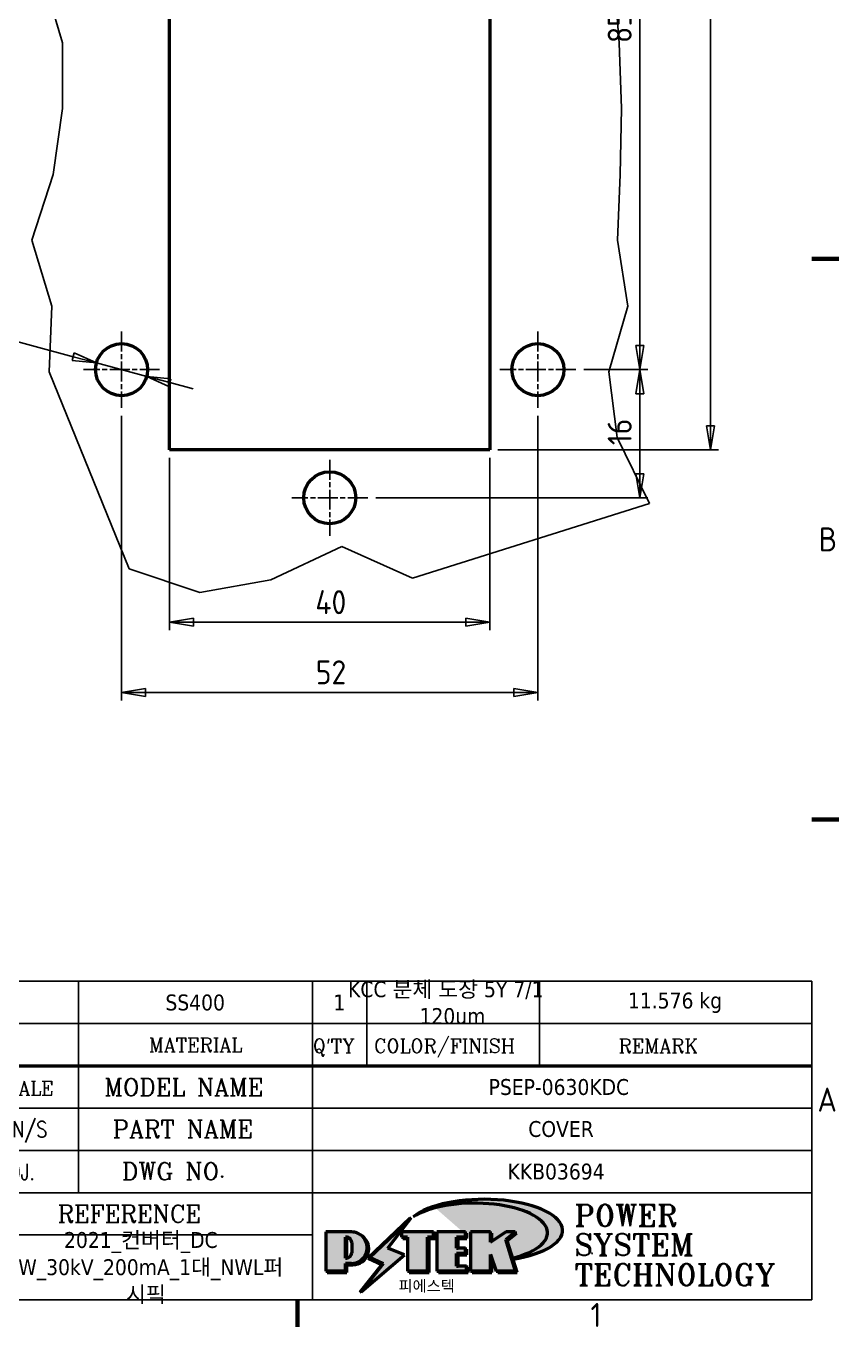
# Model space of a CAD drawing. Header units: millimetres. Extents: x 0 to 1188, y 0 to 840.
# Drawn here: x 971.7 to 1174.8, y 13.2 to 338.2 of the extents above; entities that cross this region are included whole.
import ezdxf
from ezdxf.enums import TextEntityAlignment as Align

# ---------------------------------------------------------------- set-up
doc = ezdxf.new("R2010")
doc.units = ezdxf.units.MM
doc.header["$LTSCALE"] = 2
doc.linetypes.add('CHAIN', pattern=[0.35429999999999995, 0.2362, -0.0295, 0.0591, -0.0295])
doc.layers.get('0').update_dxf_attribs({"lineweight": 25})
for name, color, linetype, lineweight in [('가시적인 것(ISO)', 7, 'Continuous', 50), ('경계(ISO)', 7, 'Continuous', 70), ('끊기 선(JIS)', 1, 'Continuous', 25), ('제목(ISO)', 5, 'Continuous', 50), ('중심 표식(ISO)', 1, 'Continuous', 25), ('치수(ISO)', 7, 'Continuous', 25), ('해치(ISO)', 1, 'Continuous', 18)]:
    doc.layers.add(name, color=color, linetype=linetype, lineweight=lineweight)
doc.styles.add('HAN_370', font='', dxfattribs={"width": 2})
doc.styles.add('ISO ProportionalPSTEK', font='isocp.shx')
doc.styles.add('RC_284', font='ROMANC.shx')
doc.styles.add('RC_292', font='ROMANC.shx')
doc.styles.add('ROMANT_294', font='romant.shx')
doc.styles.add('텍스트 스타일333', font='ROMANC.shx', dxfattribs={"width": 0.800000011920929})
doc.styles.add('텍스트 스타일359', font='tahoma.ttf')
doc.styles.get('HAN_370').set_extended_font_data('GulimChe')
doc.dimstyles.new('PSTEK', dxfattribs={"dimscale": 2, "dimtxt": 3, "dimasz": 3, "dimexe": 1, "dimexo": 1, "dimgap": 1, "dimtad": 1, "dimrnd": 1e-08, "dimdsep": 46, "dimtxsty": 'ISO ProportionalPSTEK', "dimblk": 'Filled-1', "dimcen": 0.09, "dimdle": 10, "dimclrd": 3, "dimclre": 3, "dimclrt": 1, "dimadec": 1, "dimazin": 2, "dimtfac": 1, "dimtmove": 0, "dimatfit": 3, "dimfxl": 0, "dimtolj": 1, "dimlwd": -1, "dimlwe": -1, "dimarcsym": 0})

# ---------------------------------------------------------------- blocks, each defined once
blk = doc.blocks.new('경계 Default Border')
at = {"layer": '경계(ISO)'}
for p, q in [((584.0000152587891, 140), (587.400016784668, 140)), ((584.0000152587891, 70), (587.400016784668, 70)), ((519.7499847412109, 10), (519.7499847412109, 6.599999666213989))]:
    blk.add_line(p, q, dxfattribs=at)
at = {"layer": '경계(ISO)', "color": 1, "char_height": 3.00000011920929, "attachment_point": 7, "style": 'ISO ProportionalPSTEK'}
for s, insert in [('B', (584.8782702028949, 103.4713944559917)), ('A', (584.7144008173592, 33.49284856929444)), ('1', (556.3610661041481, 6.59999988079071))]:
    blk.add_mtext(s, dxfattribs=dict(at, insert=insert))
blk = doc.blocks.new('제목 블록 PSTEK')
for color, points in [(252, [(317.2195697678507, 17.0593801673321), (322.0326348870767, 21.62682475217465), (322.2781991042243, 21.94392121864296), (317.0471853425802, 16.97985676345368), (318.7512090904202, 16.1899260703855), (316.0018030350395, 12.71868385740789), (316.3356552234328, 13.00206718743325), (318.9235935156908, 16.2694494742633)]), (5, [(321.6183518841322, 17.4193704504104), (319.5281351041078, 18.24969419629727), (322.4505835294948, 22.02344462252142), (317.2195697678507, 17.0593801673321), (318.9235935156908, 16.2694494742633), (316.1741874603099, 12.79820726128571)]), (1, [(324.4839107253602, 19.60711530335299), (325.2419748254881, 19.60711530335299), (325.2419748254881, 20.25857663940324), (321.2266040451076, 20.25857663940324), (321.2266040451076, 19.60711530335299), (321.9846681452406, 19.60711530335299), (321.9846681452406, 15.3430047401139), (324.4839107253602, 15.3430047401139)]), (252, [(321.9846681452406, 19.60711530335299), (321.4042753185749, 19.60711530335299), (321.4042753185749, 19.45905590879572), (321.9846681452406, 19.45905590879572)]), (252, [(324.6615819988275, 19.45905590879572), (325.4196460989604, 19.45905590879572), (325.4196460989604, 20.11051724484596), (325.2419748254881, 20.11051724484596), (325.2419748254881, 19.60711530335299), (324.4839107253602, 19.60711530335299), (324.4839107253602, 15.3430047401139), (322.1623394187076, 15.3430047401139), (322.1623394187076, 15.19494534555726), (324.6615819988275, 15.19494534555726)]), (1, [(329.2277337269622, 20.25857663940324), (325.65654113025, 20.25857663940324), (325.65654113025, 15.3430047401139), (329.3580259941756, 15.3430047401139), (329.3580259941756, 15.9944660761648), (328.1137701654877, 15.9944660761648), (328.1137701654877, 17.56360607323003), (329.2277337269622, 17.56360607323003), (329.2277337269622, 18.25543873810179), (328.1137701654877, 18.25543873810179), (328.1137701654877, 19.60711530335299), (329.2277337269622, 19.60711530335299)]), (252, [(328.2914414389548, 19.45905590879572), (329.4054050004294, 19.45905590879572), (329.4054050004294, 20.11051724484596), (329.2277337269622, 20.11051724484596), (329.2277337269622, 19.60711530335299), (328.1137701654877, 19.60711530335299), (328.1137701654877, 18.25543873810179), (328.2914414389548, 18.25543873810179)]), (1, [(332.3312149849806, 20.25857663940324), (329.8592894925411, 20.25857663940324), (329.8592894925411, 15.3430047401139), (332.3312149849806, 15.3430047401139), (332.3312149849806, 17.4318630164523), (333.0701931098801, 15.3430047401139), (335.4855464857051, 15.3430047401139), (334.2514536401189, 19.30614745124769), (335.4379594596742, 20.25857663940324), (334.3071782107978, 20.25857663940324), (332.3312149849806, 18.99741471888304)]), (252, [(332.5088862584528, 20.1105172448466), (332.3312149849806, 20.1105172448466), (332.3312149849806, 18.99741471888368), (332.5088862584528, 19.11081371413894)]), (252, [(335.6156307331414, 20.11051724484596), (335.2535118015555, 20.11051724484596), (334.2514536401189, 19.30614745124769), (335.4855464857051, 15.3430047401139), (333.1954852176545, 15.3430047401139), (333.2478643833523, 15.19494534555726), (335.6632177591723, 15.19494534555726), (334.4291249135862, 19.15808805669106)]), (252, [(328.2914414389548, 17.41554667867274), (329.4054050004294, 17.41554667867274), (329.4054050004294, 18.10737934354514), (329.2277337269622, 18.10737934354514), (329.2277337269622, 17.56360607323003), (328.1137701654877, 17.56360607323003), (328.1137701654877, 15.9944660761648), (328.2914414389548, 15.9944660761648)]), (252, [(332.5088862584528, 16.92964231796647), (332.3312149849806, 17.43186301645164), (332.3312149849806, 15.3430047401139), (330.0369607660135, 15.3430047401139), (330.0369607660135, 15.19494534555726), (332.5088862584528, 15.19494534555726)]), (252, [(329.5356972676428, 15.8464066816075), (329.3580259941756, 15.8464066816075), (329.3580259941756, 15.3430047401139), (325.8342124037171, 15.3430047401139), (325.8342124037171, 15.19494534555726), (329.5356972676428, 15.19494534555726)])]:
    blk.add_hatch(color=color).paths.add_polyline_path(points)
h = blk.add_hatch(color=1)
edge = h.paths.add_edge_path(flags=0)
edge.add_line((314.2242174273352, 19.60711530335299), (314.2242174273352, 17.00126995915134))
edge.add_line((314.2242174273352, 17.00126995915134), (314.3485873187598, 17.00126995915134))
edge.add_arc((314.3485873187598, 17.6527312952023), 0.6514613360509371, 270, 360)
edge.add_line((315.0000486548106, 17.6527312952023), (315.0000486548106, 18.95565396730211))
edge.add_arc((314.3485873187598, 18.95565396730212), 0.6514613360508712, 0, 90)
edge.add_line((314.3485873187598, 19.60711530335299), (314.2242174273352, 19.60711530335299))
edge = h.paths.add_edge_path()
edge.add_arc((314.9847713324306, 18.28938669179658), 1.969189947606664, 269.9999999999959, 450)
edge.add_line((314.9847713324306, 20.25857663940318), (311.7664314776902, 20.25857663940324))
edge.add_line((311.7664314776902, 20.25857663940324), (311.7664314776902, 15.3430047401139))
edge.add_line((311.7664314776902, 15.3430047401139), (314.2242174273352, 15.3430047401139))
edge.add_line((314.2242174273352, 15.3430047401139), (314.2242174273352, 16.32019674418991))
edge.add_line((314.2242174273352, 16.32019674418991), (314.9847713324307, 16.32019674418991))
h = blk.add_hatch(color=252)
edge = h.paths.add_edge_path()
edge.add_arc((314.9847713324309, 18.28938669179657), 1.969189947606666, 270, 406.8278729790604)
edge.add_arc((315.1624426058984, 18.1413272972396), 1.969189947606962, -90, 53.560984836317004, ccw=False)
edge.add_line((315.1624426058984, 16.17213734963263), (314.4018887008024, 16.17213734963263))
edge.add_line((314.4018887008024, 16.17213734963263), (314.4018887008024, 15.19494534555726))
edge.add_line((314.4018887008024, 15.19494534555726), (311.9441027511573, 15.19494534555726))
edge.add_line((311.9441027511573, 15.19494534555726), (311.9441027511573, 15.3430047401139))
edge.add_line((311.9441027511573, 15.3430047401139), (314.2242174273352, 15.3430047401139))
edge.add_line((314.2242174273352, 15.3430047401139), (314.2242174273352, 16.32019674418991))
edge.add_line((314.2242174273352, 16.32019674418991), (314.9847713324309, 16.32019674418991))
h = blk.add_hatch(color=252)
edge = h.paths.add_edge_path()
edge.add_line((314.4018887008024, 19.45905590879572), (314.5262585922315, 19.45905590879572))
edge.add_arc((314.5262585922314, 18.80759457274939), 0.6514613360463194, 60.4189348879147, 90.00000000000318, ccw=False)
edge.add_arc((314.3485873187602, 18.95565396730057), 0.6514613360524251, 39.96992292766206, 90.00000000009999)
edge.add_line((314.3485873187591, 19.60711530335307), (314.2242174273352, 19.60711530335298))
edge.add_line((314.2242174273352, 19.60711530335299), (314.2242174273352, 17.00126995915134))
edge.add_line((314.2242174273352, 17.00126995915134), (314.3485873187591, 17.00126995915134))
edge.add_arc((314.3485873187568, 17.652731295233), 0.6514613360816299, 270.0000000002, 274.6930825552478)
edge.add_line((314.4018887008024, 17.0034541317032), (314.4018887008024, 19.45905590879572))
at = {"layer": '해치(ISO)'}
h = blk.add_hatch(color=140, dxfattribs=at)
edge = h.paths.add_edge_path()
edge.add_ellipse((330.3660919371412, 20.15576403068321), major_axis=(9.100907360794343, 0), ratio=0.4069904968023172, start_angle=301.3098473703837, end_angle=507.7436900681698)
edge.add_ellipse((331.5340919371412, 20.4634168429492), major_axis=(-9.82350664112931, 0), ratio=0.3942600559756514, start_angle=111.51207141178469, end_angle=334.47025347086895, ccw=False)
edge.add_line((335.1363447531188, 16.8601935978785), (335.0955236905705, 16.99119398620872))
at = {"color": 180}
for p, q in [((182.4757929790549, 51.56524660363496), (372.4757929537551, 51.56524660363496)), ((280.8758854511282, 51.56524660363496), (280.8758854511282, 41.00524660363494)), ((310.0881549537552, 51.56524660363496), (310.0881549537553, 41.00524660363494)), ((316.9044520275131, 51.56524660363496), (316.9044520275127, 41.00524660363494)), ((338.4566026226726, 51.56524660363496), (338.4566026226727, 41.00524660363494)), ((372.4757929537551, 51.56524660363496), (372.4757929537551, 11.79100474011389)), ((182.475792979055, 46.2852466036349), (372.4757929537551, 46.28524660363492)), ((280.8758854511282, 41.00524660363494), (280.8758854511282, 25.16524660363502)), ((310.088154953755, 41.00524660363494), (310.088154953755, 11.79100474011392)), ((206.451475290024, 35.72524660363497), (372.4757929537551, 35.72524660363497)), ((255.917593136736, 30.44524660363498), (372.4757929537552, 30.44524660363501)), ((255.9175931367359, 25.16524660363502), (372.4757929537552, 25.165246603635)), ((255.9175931367359, 19.88524660363481), (310.0881549537553, 19.88524660363481)), ((182.475792979055, 11.79100474011392), (372.4757929537551, 11.79100474011389))]:
    blk.add_line(p, q, dxfattribs=at)
at = {"color": 7, "lineweight": 50}
blk.add_line((206.451475290024, 41.00524660363494), (372.4757929537551, 41.00524660363496), dxfattribs=at)
at = {"color": 7}
for p, q in [((322.2781991042243, 21.94392121864296), (317.0471853425802, 16.97985676345368)), ((322.4505835294948, 22.02344462252142), (317.2195697678507, 17.0593801673321)), ((317.2195697678507, 17.0593801673321), (322.0326348870767, 21.62682475217465)), ((319.5281351041078, 18.24969419629727), (322.4505835294948, 22.02344462252142)), ((322.0326348870767, 21.62682475217465), (322.2781991042243, 21.94392121864296)), ((311.7664314776902, 20.25900474011391), (311.7664314776902, 15.34300474011391)), ((314.9847713324309, 20.25857663940324), (311.7664314776902, 20.25857663940324)), ((314.9847713324309, 20.25857663940324), (311.7664314776902, 20.25857663940324)), ((311.7664314776902, 20.25857663940324), (311.7664314776902, 15.3430047401139)), ((314.2242174273352, 17.00126995915134), (314.2242174273352, 19.60711530335299)), ((314.2242174273352, 19.60711530335299), (314.3485873187591, 19.60711530335299)), ((314.3485873187591, 19.60711530335299), (314.2242174273352, 19.60711530335299)), ((314.2242174273352, 19.60711530335299), (314.2242174273352, 17.00126995915134)), ((314.2242174273352, 17.00126995915134), (314.2242174273352, 19.60711530335299)), ((314.2242174273352, 19.60711530335299), (314.3485873187591, 19.60711530335299)), ((325.2419748254881, 20.25857663940324), (321.2266040451076, 20.25857663940324)), ((321.2266040451076, 20.25857663940324), (321.2266040451076, 19.60711530335299)), ((325.2419748254881, 20.25857663940324), (321.2266040451076, 20.25857663940324)), ((321.2266040451076, 20.25857663940324), (321.2266040451076, 19.60711530335299)), ((321.2266040451076, 19.60711530335299), (321.9846681452406, 19.60711530335299)), ((321.2266040451076, 19.60711530335299), (321.9846681452406, 19.60711530335299)), ((321.4042753185749, 19.60711530335299), (321.4042753185749, 19.45905590879572)), ((321.9846681452406, 19.60711530335299), (321.4042753185749, 19.60711530335299)), ((321.9846681452406, 19.60711530335299), (321.9846681452406, 15.3430047401139)), ((321.9846681452406, 19.45905590879572), (321.9846681452406, 19.60711530335299)), ((321.9846681452406, 19.60711530335299), (321.9846681452406, 15.3430047401139)), ((324.4839107253602, 19.60711530335299), (325.2419748254881, 19.60711530335299)), ((324.4839107253602, 15.3430047401139), (324.4839107253602, 19.60711530335299)), ((325.2419748254881, 19.60711530335299), (324.4839107253602, 19.60711530335299)), ((324.4839107253602, 19.60711530335299), (324.4839107253602, 15.3430047401139)), ((324.4839107253602, 19.60711530335299), (325.2419748254881, 19.60711530335299)), ((324.4839107253602, 15.3430047401139), (324.4839107253602, 19.60711530335299)), ((325.2419748254881, 19.60711530335299), (325.2419748254881, 20.25857663940324)), ((325.2419748254881, 19.60711530335299), (325.2419748254881, 20.25857663940324)), ((325.4196460989604, 20.11051724484596), (325.2419748254881, 20.11051724484596)), ((325.2419748254881, 20.11051724484596), (325.2419748254881, 19.60711530335299)), ((325.4196460989604, 19.45905590879572), (325.4196460989604, 20.11051724484596)), ((329.2277337269622, 20.25857663940324), (325.65654113025, 20.25857663940324)), ((325.65654113025, 20.25857663940324), (325.65654113025, 15.3430047401139)), ((325.65654113025, 20.25857663940324), (325.65654113025, 15.3430047401139)), ((329.2277337269622, 20.25857663940324), (325.65654113025, 20.25857663940324)), ((328.1137701654877, 18.25543873810179), (328.1137701654877, 19.60711530335299)), ((328.1137701654877, 19.60711530335299), (329.2277337269622, 19.60711530335299)), ((329.2277337269622, 19.60711530335299), (328.1137701654877, 19.60711530335299)), ((328.1137701654877, 19.60711530335299), (328.1137701654877, 18.25543873810179)), ((328.1137701654877, 18.25543873810179), (328.1137701654877, 19.60711530335299)), ((328.1137701654877, 19.60711530335299), (329.2277337269622, 19.60711530335299)), ((329.2277337269622, 19.60711530335299), (329.2277337269622, 20.25857663940324)), ((329.2277337269622, 19.60711530335299), (329.2277337269622, 20.25857663940324)), ((329.4054050004294, 20.11051724484596), (329.2277337269622, 20.11051724484596)), ((329.2277337269622, 20.11051724484596), (329.2277337269622, 19.60711530335299)), ((329.4054050004294, 19.45905590879572), (329.4054050004294, 20.11051724484596)), ((332.3312149849806, 20.25857663940324), (329.8592894925411, 20.25857663940324)), ((329.8592894925411, 20.25857663940324), (329.8592894925411, 15.3430047401139)), ((329.8592894925411, 20.25857663940324), (329.8592894925411, 15.3430047401139)), ((332.3312149849806, 20.25857663940324), (329.8592894925411, 20.25857663940324)), ((334.3071782107978, 20.25857663940324), (332.3312149849806, 18.99741471888304)), ((332.3312149849806, 18.99741471888304), (332.3312149849806, 20.25857663940324)), ((334.3071782107978, 20.25857663940324), (332.3312149849806, 18.99741471888304)), ((332.3312149849806, 18.99741471888304), (332.3312149849806, 20.25857663940324)), ((332.5088862584528, 20.1105172448466), (332.3312149849806, 20.1105172448466)), ((332.3312149849806, 20.1105172448466), (332.3312149849806, 18.99741471888368)), ((332.5088862584528, 19.11081371413894), (332.5088862584528, 20.1105172448466)), ((334.2514536401189, 19.30614745124769), (335.4379594596742, 20.25857663940324)), ((334.2514536401189, 19.30614745124769), (335.4379594596742, 20.25857663940324)), ((335.2535118015555, 20.11051724484596), (334.2514536401189, 19.30614745124769)), ((335.4379594596742, 20.25857663940324), (334.3071782107978, 20.25857663940324)), ((335.4379594596742, 20.25857663940324), (334.3071782107978, 20.25857663940324)), ((334.4291249135862, 19.15808805669104), (335.6156307331414, 20.11051724484596)), ((335.6156307331414, 20.11051724484596), (335.2535118015555, 20.11051724484596)), ((314.4018887008024, 19.45905590879572), (314.5262585922314, 19.45905590879572)), ((314.4018887008024, 17.0034541317032), (314.4018887008024, 19.45905590879572)), ((315.0000486548106, 18.95565396730275), (315.0000486548106, 17.65273129520161)), ((315.0000486548106, 18.95565396730275), (315.0000486548106, 17.65273129520161)), ((321.6183518841322, 17.4193704504104), (319.5281351041078, 18.24969419629727)), ((321.4042753185749, 19.45905590879572), (321.9846681452406, 19.45905590879572)), ((324.6615819988275, 19.45905590879572), (325.4196460989604, 19.45905590879572)), ((324.6615819988275, 15.19494534555726), (324.6615819988275, 19.45905590879572)), ((329.2277337269622, 18.25543873810179), (328.1137701654877, 18.25543873810179)), ((328.1137701654877, 18.25543873810179), (328.2914414389548, 18.25543873810179)), ((329.2277337269622, 18.25543873810179), (328.1137701654877, 18.25543873810179)), ((328.2914414389548, 18.25543873810179), (328.2914414389548, 19.45905590879572)), ((328.2914414389548, 19.45905590879572), (329.4054050004294, 19.45905590879572)), ((329.2277337269622, 17.56360607323003), (329.2277337269622, 18.25543873810179)), ((329.2277337269622, 17.56360607323003), (329.2277337269622, 18.25543873810179)), ((329.4054050004294, 18.10737934354514), (329.2277337269622, 18.10737934354514)), ((329.2277337269622, 18.10737934354514), (329.2277337269622, 17.56360607323003)), ((329.4054050004294, 17.41554667867274), (329.4054050004294, 18.10737934354514)), ((332.3312149849806, 18.99741471888368), (332.5088862584528, 19.11081371413894)), ((335.4855464857051, 15.3430047401139), (334.2514536401189, 19.30614745124769)), ((334.2514536401189, 19.30614745124769), (335.4855464857051, 15.3430047401139)), ((335.4855464857051, 15.3430047401139), (334.2514536401189, 19.30614745124769)), ((335.6632177591723, 15.19494534555726), (334.4291249135862, 19.15808805669104)), ((314.3485873187591, 17.00126995915134), (314.2242174273352, 17.00126995915134)), ((314.2242174273352, 17.00126995915134), (314.3485873187591, 17.00126995915134)), ((314.3485873187591, 17.00126995915134), (314.2242174273352, 17.00126995915134)), ((314.2242174273352, 16.32019674418991), (314.9847713324309, 16.32019674418991)), ((314.2242174273352, 15.3430047401139), (314.2242174273352, 16.32019674418991)), ((314.9847713324309, 16.32019674418991), (314.2242174273352, 16.32019674418991)), ((314.2242174273352, 16.32019674418991), (314.2242174273352, 15.3430047401139)), ((314.2242174273352, 16.32019674418991), (314.9847713324309, 16.32019674418991)), ((314.2242174273352, 15.3430047401139), (314.2242174273352, 16.32019674418991)), ((316.1741874603099, 12.79820726128571), (321.6183518841322, 17.4193704504104)), ((318.9235935156908, 16.2694494742633), (316.1741874603099, 12.79820726128571)), ((316.3356552234328, 13.00206718743325), (318.9235935156908, 16.2694494742633)), ((317.0471853425802, 16.97985676345368), (318.7512090904202, 16.1899260703855)), ((318.9235935156908, 16.2694494742633), (317.2195697678507, 17.0593801673321)), ((317.2195697678507, 17.0593801673321), (318.9235935156908, 16.2694494742633)), ((328.1137701654877, 17.56360607323003), (329.2277337269622, 17.56360607323003)), ((328.1137701654877, 15.9944660761648), (328.1137701654877, 17.56360607323003)), ((329.2277337269622, 17.56360607323003), (328.1137701654877, 17.56360607323003)), ((328.1137701654877, 17.56360607323003), (328.1137701654877, 15.9944660761648)), ((328.1137701654877, 17.56360607323003), (329.2277337269622, 17.56360607323003)), ((328.1137701654877, 15.9944660761648), (328.1137701654877, 17.56360607323003)), ((328.2914414389548, 15.9944660761648), (328.2914414389548, 17.41554667867274)), ((328.2914414389548, 17.41554667867274), (329.4054050004294, 17.41554667867274)), ((332.3312149849806, 17.4318630164523), (333.0701931098801, 15.3430047401139)), ((332.3312149849806, 15.3430047401139), (332.3312149849806, 17.4318630164523)), ((332.5088862584528, 16.92964231796647), (332.3312149849806, 17.43186301645164)), ((332.3312149849806, 17.43186301645164), (332.3312149849806, 15.3430047401139)), ((332.3312149849806, 17.4318630164523), (333.0701931098801, 15.3430047401139)), ((332.3312149849806, 15.3430047401139), (332.3312149849806, 17.4318630164523)), ((332.5088862584528, 15.19494534555726), (332.5088862584528, 16.92964231796647)), ((345.0447381189468, 17.50375595811051), (344.9867755289346, 17.689895936919)), ((311.7664314776902, 15.3430047401139), (314.2242174273352, 15.3430047401139)), ((311.7664314776902, 15.3430047401139), (314.2242174273352, 15.3430047401139)), ((314.2242174273352, 15.3430047401139), (311.9441027511573, 15.3430047401139)), ((311.9441027511573, 15.3430047401139), (311.9441027511573, 15.19494534555726)), ((311.9441027511573, 15.19494534555726), (314.4018887008024, 15.19494534555726)), ((314.4018887008024, 16.17213734963263), (315.162442605898, 16.17213734963263)), ((314.4018887008024, 15.19494534555726), (314.4018887008024, 16.17213734963263)), ((318.7512090904202, 16.1899260703855), (316.0018030350395, 12.71868385740789)), ((321.9846681452406, 15.3430047401139), (324.4839107253602, 15.3430047401139)), ((321.9846681452406, 15.3430047401139), (324.4839107253602, 15.3430047401139)), ((324.4839107253602, 15.3430047401139), (322.1623394187076, 15.3430047401139)), ((322.1623394187076, 15.3430047401139), (322.1623394187076, 15.19494534555726)), ((322.1623394187076, 15.19494534555726), (324.6615819988275, 15.19494534555726)), ((325.65654113025, 15.3430047401139), (329.3580259941756, 15.3430047401139)), ((325.65654113025, 15.3430047401139), (329.3580259941756, 15.3430047401139)), ((329.3580259941756, 15.3430047401139), (325.8342124037171, 15.3430047401139)), ((325.8342124037171, 15.3430047401139), (325.8342124037171, 15.19494534555726)), ((325.8342124037171, 15.19494534555726), (329.5356972676428, 15.19494534555726)), ((329.3580259941756, 15.9944660761648), (328.1137701654877, 15.9944660761648)), ((328.1137701654877, 15.9944660761648), (328.2914414389548, 15.9944660761648)), ((329.3580259941756, 15.9944660761648), (328.1137701654877, 15.9944660761648)), ((329.3580259941756, 15.3430047401139), (329.3580259941756, 15.9944660761648)), ((329.3580259941756, 15.3430047401139), (329.3580259941756, 15.9944660761648)), ((329.5356972676428, 15.8464066816075), (329.3580259941756, 15.8464066816075)), ((329.3580259941756, 15.8464066816075), (329.3580259941756, 15.3430047401139)), ((329.5356972676428, 15.19494534555726), (329.5356972676428, 15.8464066816075)), ((329.8592894925411, 15.3430047401139), (332.3312149849806, 15.3430047401139)), ((329.8592894925411, 15.3430047401139), (332.3312149849806, 15.3430047401139)), ((332.3312149849806, 15.3430047401139), (330.0369607660135, 15.3430047401139)), ((330.0369607660135, 15.3430047401139), (330.0369607660135, 15.19494534555726)), ((330.0369607660135, 15.19494534555726), (332.5088862584528, 15.19494534555726)), ((333.0701931098801, 15.3430047401139), (335.4855464857051, 15.3430047401139)), ((333.0701931098801, 15.3430047401139), (335.4855464857051, 15.3430047401139)), ((335.4855464857051, 15.3430047401139), (333.1954852176545, 15.3430047401139)), ((333.1954852176545, 15.3430047401139), (333.2478643833523, 15.19494534555726)), ((333.2478643833523, 15.19494534555726), (335.6632177591723, 15.19494534555726)), ((316.0018030350395, 12.71868385740789), (316.3356552234328, 13.00206718743325))]:
    blk.add_line(p, q, dxfattribs=at)
at = {"color": 5}
for p, q in [((322.4505835294948, 22.02344462252142), (317.2195697678507, 17.0593801673321)), ((319.5281351041078, 18.24969419629727), (322.4505835294948, 22.02344462252142)), ((321.6183518841322, 17.4193704504104), (319.5281351041078, 18.24969419629727)), ((316.1741874603099, 12.79820726128571), (321.6183518841322, 17.4193704504104)), ((318.9235935156908, 16.2694494742633), (316.1741874603099, 12.79820726128571)), ((317.2195697678507, 17.0593801673321), (318.9235935156908, 16.2694494742633))]:
    blk.add_line(p, q, dxfattribs=at)
at = {"color": 1}
for p, q in [((314.9847713324309, 20.25857663940324), (311.7664314776902, 20.25857663940324)), ((311.7664314776902, 20.25857663940324), (311.7664314776902, 15.3430047401139)), ((314.2242174273352, 17.00126995915134), (314.2242174273352, 19.60711530335299)), ((314.2242174273352, 19.60711530335299), (314.3485873187591, 19.60711530335299)), ((325.2419748254881, 20.25857663940324), (321.2266040451076, 20.25857663940324)), ((321.2266040451076, 20.25857663940324), (321.2266040451076, 19.60711530335299)), ((321.2266040451076, 19.60711530335299), (321.9846681452406, 19.60711530335299)), ((321.9846681452406, 19.60711530335299), (321.9846681452406, 15.3430047401139)), ((324.4839107253602, 19.60711530335299), (325.2419748254881, 19.60711530335299)), ((324.4839107253602, 15.3430047401139), (324.4839107253602, 19.60711530335299)), ((325.2419748254881, 19.60711530335299), (325.2419748254881, 20.25857663940324)), ((329.2277337269622, 20.25857663940324), (325.65654113025, 20.25857663940324)), ((325.65654113025, 20.25857663940324), (325.65654113025, 15.3430047401139)), ((328.1137701654877, 18.25543873810179), (328.1137701654877, 19.60711530335299)), ((328.1137701654877, 19.60711530335299), (329.2277337269622, 19.60711530335299)), ((329.2277337269622, 19.60711530335299), (329.2277337269622, 20.25857663940324)), ((332.3312149849806, 20.25857663940324), (329.8592894925411, 20.25857663940324)), ((329.8592894925411, 20.25857663940324), (329.8592894925411, 15.3430047401139)), ((334.3071782107978, 20.25857663940324), (332.3312149849806, 18.99741471888304)), ((332.3312149849806, 18.99741471888304), (332.3312149849806, 20.25857663940324)), ((334.2514536401189, 19.30614745124769), (335.4379594596742, 20.25857663940324)), ((335.4379594596742, 20.25857663940324), (334.3071782107978, 20.25857663940324)), ((315.0000486548106, 18.95565396730275), (315.0000486548106, 17.65273129520161)), ((329.2277337269622, 18.25543873810179), (328.1137701654877, 18.25543873810179)), ((329.2277337269622, 17.56360607323003), (329.2277337269622, 18.25543873810179)), ((335.4855464857051, 15.3430047401139), (334.2514536401189, 19.30614745124769)), ((314.3485873187591, 17.00126995915134), (314.2242174273352, 17.00126995915134)), ((314.2242174273352, 16.32019674418991), (314.9847713324309, 16.32019674418991)), ((314.2242174273352, 15.3430047401139), (314.2242174273352, 16.32019674418991)), ((328.1137701654877, 17.56360607323003), (329.2277337269622, 17.56360607323003)), ((328.1137701654877, 15.9944660761648), (328.1137701654877, 17.56360607323003)), ((332.3312149849806, 17.4318630164523), (333.0701931098801, 15.3430047401139)), ((332.3312149849806, 15.3430047401139), (332.3312149849806, 17.4318630164523)), ((311.7664314776902, 15.3430047401139), (314.2242174273352, 15.3430047401139)), ((321.9846681452406, 15.3430047401139), (324.4839107253602, 15.3430047401139)), ((325.65654113025, 15.3430047401139), (329.3580259941756, 15.3430047401139)), ((329.3580259941756, 15.9944660761648), (328.1137701654877, 15.9944660761648)), ((329.3580259941756, 15.3430047401139), (329.3580259941756, 15.9944660761648)), ((329.8592894925411, 15.3430047401139), (332.3312149849806, 15.3430047401139)), ((333.0701931098801, 15.3430047401139), (335.4855464857051, 15.3430047401139))]:
    blk.add_line(p, q, dxfattribs=at)
at = {"color": 7}
for centre, radius, start, end in [((314.3485873187598, 18.95565396730211), 0.6514613360508712, 0, 90), ((314.3485873187602, 18.95565396730057), 0.6514613360524251, 39.96992292766117, 90), ((314.3485873187598, 18.95565396730212), 0.6514613360508712, 0, 90), ((314.9847713324309, 18.28938669179658), 1.969189947606665, 270, 90), ((314.9847713324309, 18.28938669179658), 1.969189947606665, 270, 90), ((314.9847713324307, 18.2893866917965), 1.969189947606594, 270, 46.82787297909833), ((315.1624426058984, 18.1413272972396), 1.969189947606961, 270, 53.56098483636067), ((314.5262585922314, 18.80759457274939), 0.6514613360463193, 60.41893488791137, 90), ((314.3485873187597, 17.65273129520228), 0.6514613360509381, 270, 0), ((314.3485873187598, 17.6527312952023), 0.6514613360509381, 270, 0), ((314.3485873187568, 17.652731295233), 0.6514613360816299, 270, 274.6930825552478)]:
    blk.add_arc(centre, radius, start, end, dxfattribs=at)
at = {"color": 1}
for centre, radius, start, end in [((314.3485873187598, 18.95565396730211), 0.6514613360508712, 0, 90), ((314.9847713324309, 18.28938669179657), 1.969189947606665, 270, 90), ((314.3485873187598, 17.6527312952023), 0.6514613360509381, 270, 0)]:
    blk.add_arc(centre, radius, start, end, dxfattribs=at)
at = {"layer": '제목(ISO)'}
for p, q in [((322.2781991042243, 21.94392121864296), (317.0471853425802, 16.97985676345368)), ((322.4505835294948, 22.02344462252142), (317.2195697678507, 17.0593801673321)), ((317.2195697678507, 17.0593801673321), (322.0326348870767, 21.62682475217465)), ((319.5281351041078, 18.24969419629727), (322.4505835294948, 22.02344462252142)), ((322.0326348870767, 21.62682475217465), (322.2781991042243, 21.94392121864296)), ((314.9847713324306, 20.25857663940324), (311.7664314776902, 20.25857663940324)), ((311.7664314776902, 20.25857663940324), (311.7664314776902, 15.3430047401139)), ((314.2242174273352, 17.00126995915134), (314.2242174273352, 19.60711530335299)), ((314.2242174273352, 19.60711530335299), (314.3485873187598, 19.60711530335299)), ((314.3485873187591, 19.60711530335299), (314.2242174273352, 19.60711530335299)), ((314.2242174273352, 19.60711530335299), (314.2242174273352, 17.00126995915134)), ((325.2419748254881, 20.25857663940324), (321.2266040451076, 20.25857663940324)), ((321.2266040451076, 20.25857663940324), (321.2266040451076, 19.60711530335299)), ((321.2266040451076, 19.60711530335299), (321.9846681452406, 19.60711530335299)), ((321.9846681452406, 19.60711530335299), (321.4042753185749, 19.60711530335299)), ((321.4042753185749, 19.60711530335299), (321.4042753185749, 19.45905590879572)), ((321.9846681452406, 19.60711530335299), (321.9846681452406, 15.3430047401139)), ((321.9846681452406, 19.45905590879572), (321.9846681452406, 19.60711530335299)), ((324.4839107253602, 19.60711530335299), (325.2419748254881, 19.60711530335299)), ((324.4839107253602, 15.3430047401139), (324.4839107253602, 19.60711530335299)), ((325.2419748254881, 19.60711530335299), (324.4839107253602, 19.60711530335299)), ((324.4839107253602, 19.60711530335299), (324.4839107253602, 15.3430047401139)), ((325.2419748254881, 19.60711530335299), (325.2419748254881, 20.25857663940324)), ((325.4196460989604, 20.11051724484596), (325.2419748254881, 20.11051724484596)), ((325.2419748254881, 20.11051724484596), (325.2419748254881, 19.60711530335299)), ((325.4196460989604, 19.45905590879572), (325.4196460989604, 20.11051724484596)), ((329.2277337269622, 20.25857663940324), (325.65654113025, 20.25857663940324)), ((325.65654113025, 20.25857663940324), (325.65654113025, 15.3430047401139)), ((328.1137701654877, 18.25543873810179), (328.1137701654877, 19.60711530335299)), ((328.1137701654877, 19.60711530335299), (329.2277337269622, 19.60711530335299)), ((329.2277337269622, 19.60711530335299), (328.1137701654877, 19.60711530335299)), ((328.1137701654877, 19.60711530335299), (328.1137701654877, 18.25543873810179)), ((329.2277337269622, 19.60711530335299), (329.2277337269622, 20.25857663940324)), ((329.4054050004294, 20.11051724484596), (329.2277337269622, 20.11051724484596)), ((329.2277337269622, 20.11051724484596), (329.2277337269622, 19.60711530335299)), ((329.4054050004294, 19.45905590879572), (329.4054050004294, 20.11051724484596)), ((332.3312149849806, 20.25857663940324), (329.8592894925411, 20.25857663940324)), ((329.8592894925411, 20.25857663940324), (329.8592894925411, 15.3430047401139)), ((334.3071782107978, 20.25857663940324), (332.3312149849806, 18.99741471888304)), ((332.3312149849806, 18.99741471888304), (332.3312149849806, 20.25857663940324)), ((332.5088862584528, 20.1105172448466), (332.3312149849806, 20.1105172448466)), ((332.3312149849806, 20.1105172448466), (332.3312149849806, 18.99741471888368)), ((332.5088862584528, 19.11081371413894), (332.5088862584528, 20.1105172448466)), ((334.2514536401189, 19.30614745124769), (335.4379594596742, 20.25857663940324)), ((335.2535118015555, 20.11051724484596), (334.2514536401189, 19.30614745124769)), ((335.4379594596742, 20.25857663940324), (334.3071782107978, 20.25857663940324)), ((334.4291249135862, 19.15808805669106), (335.6156307331414, 20.11051724484596)), ((335.6156307331414, 20.11051724484596), (335.2535118015555, 20.11051724484596)), ((314.4018887008024, 19.45905590879572), (314.5262585922314, 19.45905590879572)), ((314.4018887008024, 17.0034541317032), (314.4018887008024, 19.45905590879572)), ((315.0000486548106, 18.95565396730211), (315.0000486548106, 17.6527312952023)), ((321.6183518841322, 17.4193704504104), (319.5281351041078, 18.24969419629727)), ((321.4042753185749, 19.45905590879572), (321.9846681452406, 19.45905590879572)), ((324.6615819988275, 19.45905590879572), (325.4196460989604, 19.45905590879572)), ((324.6615819988275, 15.19494534555726), (324.6615819988275, 19.45905590879572)), ((329.2277337269622, 18.25543873810179), (328.1137701654877, 18.25543873810179)), ((328.1137701654877, 18.25543873810179), (328.2914414389548, 18.25543873810179)), ((328.2914414389548, 19.45905590879572), (329.4054050004294, 19.45905590879572)), ((328.2914414389548, 18.25543873810179), (328.2914414389548, 19.45905590879572)), ((329.2277337269622, 17.56360607323003), (329.2277337269622, 18.25543873810179)), ((329.4054050004294, 18.10737934354514), (329.2277337269622, 18.10737934354514)), ((329.2277337269622, 18.10737934354514), (329.2277337269622, 17.56360607323003)), ((329.4054050004294, 17.41554667867274), (329.4054050004294, 18.10737934354514)), ((332.3312149849806, 18.99741471888368), (332.5088862584528, 19.11081371413894)), ((335.4855464857051, 15.3430047401139), (334.2514536401189, 19.30614745124769)), ((334.2514536401189, 19.30614745124769), (335.4855464857051, 15.3430047401139)), ((335.6632177591723, 15.19494534555726), (334.4291249135862, 19.15808805669106)), ((314.3485873187598, 17.00126995915134), (314.2242174273352, 17.00126995915134)), ((314.2242174273352, 17.00126995915134), (314.3485873187591, 17.00126995915134)), ((314.2242174273352, 15.3430047401139), (314.2242174273352, 16.32019674418991)), ((314.2242174273352, 16.32019674418991), (314.9847713324307, 16.32019674418991)), ((314.9847713324309, 16.32019674418991), (314.2242174273352, 16.32019674418991)), ((314.2242174273352, 16.32019674418991), (314.2242174273352, 15.3430047401139)), ((316.1741874603099, 12.79820726128571), (321.6183518841322, 17.4193704504104)), ((318.9235935156908, 16.2694494742633), (316.1741874603099, 12.79820726128571)), ((316.3356552234328, 13.00206718743325), (318.9235935156908, 16.2694494742633)), ((317.0471853425802, 16.97985676345368), (318.7512090904202, 16.1899260703855)), ((317.2195697678507, 17.0593801673321), (318.9235935156908, 16.2694494742633)), ((318.9235935156908, 16.2694494742633), (317.2195697678507, 17.0593801673321)), ((328.1137701654877, 15.9944660761648), (328.1137701654877, 17.56360607323003)), ((328.1137701654877, 17.56360607323003), (329.2277337269622, 17.56360607323003)), ((329.2277337269622, 17.56360607323003), (328.1137701654877, 17.56360607323003)), ((328.1137701654877, 17.56360607323003), (328.1137701654877, 15.9944660761648)), ((328.2914414389548, 17.41554667867274), (329.4054050004294, 17.41554667867274)), ((328.2914414389548, 15.9944660761648), (328.2914414389548, 17.41554667867274)), ((332.3312149849806, 15.3430047401139), (332.3312149849806, 17.4318630164523)), ((332.3312149849806, 17.4318630164523), (333.0701931098801, 15.3430047401139)), ((332.5088862584528, 16.92964231796647), (332.3312149849806, 17.43186301645164)), ((332.3312149849806, 17.43186301645164), (332.3312149849806, 15.3430047401139)), ((332.5088862584528, 15.19494534555726), (332.5088862584528, 16.92964231796647)), ((311.7664314776902, 15.3430047401139), (314.2242174273352, 15.3430047401139)), ((314.2242174273352, 15.3430047401139), (311.9441027511573, 15.3430047401139)), ((311.9441027511573, 15.3430047401139), (311.9441027511573, 15.19494534555726)), ((311.9441027511573, 15.19494534555726), (314.4018887008024, 15.19494534555726)), ((314.4018887008024, 15.19494534555726), (314.4018887008024, 16.17213734963263)), ((314.4018887008024, 16.17213734963263), (315.1624426058984, 16.17213734963263)), ((318.7512090904202, 16.1899260703855), (316.0018030350395, 12.71868385740789)), ((321.9846681452406, 15.3430047401139), (324.4839107253602, 15.3430047401139)), ((324.4839107253602, 15.3430047401139), (322.1623394187076, 15.3430047401139)), ((322.1623394187076, 15.3430047401139), (322.1623394187076, 15.19494534555726)), ((322.1623394187076, 15.19494534555726), (324.6615819988275, 15.19494534555726)), ((325.65654113025, 15.3430047401139), (329.3580259941756, 15.3430047401139)), ((329.3580259941756, 15.3430047401139), (325.8342124037171, 15.3430047401139)), ((325.8342124037171, 15.3430047401139), (325.8342124037171, 15.19494534555726)), ((325.8342124037171, 15.19494534555726), (329.5356972676428, 15.19494534555726)), ((329.3580259941756, 15.9944660761648), (328.1137701654877, 15.9944660761648)), ((328.1137701654877, 15.9944660761648), (328.2914414389548, 15.9944660761648)), ((329.3580259941756, 15.3430047401139), (329.3580259941756, 15.9944660761648)), ((329.5356972676428, 15.8464066816075), (329.3580259941756, 15.8464066816075)), ((329.3580259941756, 15.8464066816075), (329.3580259941756, 15.3430047401139)), ((329.5356972676428, 15.19494534555726), (329.5356972676428, 15.8464066816075)), ((329.8592894925411, 15.3430047401139), (332.3312149849806, 15.3430047401139)), ((332.3312149849806, 15.3430047401139), (330.0369607660135, 15.3430047401139)), ((330.0369607660135, 15.3430047401139), (330.0369607660135, 15.19494534555726)), ((330.0369607660135, 15.19494534555726), (332.5088862584528, 15.19494534555726)), ((333.0701931098801, 15.3430047401139), (335.4855464857051, 15.3430047401139)), ((335.4855464857051, 15.3430047401139), (333.1954852176545, 15.3430047401139)), ((333.1954852176545, 15.3430047401139), (333.2478643833523, 15.19494534555726)), ((333.2478643833523, 15.19494534555726), (335.6632177591723, 15.19494534555726)), ((316.0018030350395, 12.71868385740789), (316.3356552234328, 13.00206718743325))]:
    blk.add_line(p, q, dxfattribs=at)
at = {"layer": '제목(ISO)', "color": 4}
blk.add_line((335.1363447531188, 16.8601935978785), (335.0955236905705, 16.99119398620872), dxfattribs=at)
at = {"layer": '제목(ISO)'}
for centre, radius, start, end in [((314.3485873187598, 18.95565396730212), 0.6514613360508712, 0, 90), ((314.3485873187602, 18.95565396730057), 0.6514613360524251, 39.96992292766117, 90), ((314.9847713324306, 18.28938669179658), 1.969189947606664, 46.82787297909431, 90), ((314.9847713324307, 18.2893866917965), 1.969189947606594, 270, 46.82787297909833), ((314.9847713324309, 18.28938669179657), 1.969189947606666, 270, 46.8278729790603), ((315.1624426058984, 18.1413272972396), 1.969189947606962, 270, 53.56098483631701), ((314.5262585922314, 18.80759457274939), 0.6514613360463193, 60.41893488791137, 90), ((314.3485873187598, 17.6527312952023), 0.6514613360509371, 270, 0), ((314.3485873187568, 17.652731295233), 0.6514613360816299, 270, 274.6930825552478)]:
    blk.add_arc(centre, radius, start, end, dxfattribs=at)
at = {"layer": '제목(ISO)', "color": 4}
for centre, major_axis, ratio, start_param, end_param in [((331.5340919371412, 20.4634168429492), (9.82350664112931, 0), 0.3942600559756514, 5.087845455444478, 8.97919982663645), ((330.3660919371412, 20.15576403068321), (9.100907360794343, 0), 0.4069904968023172, 5.258848905294775, 8.861799147915196)]:
    blk.add_ellipse(centre, major_axis=major_axis, ratio=ratio, start_param=start_param, end_param=end_param, dxfattribs=at)
at = {"color": 7, "style": 'RC_284'}
blk.add_text('MATERIAL', height=1.742399930953979, dxfattribs=at).set_placement((295.4820202024417, 43.64524660363492), align=Align.MIDDLE_CENTER)
at = {"color": 7}
for s, height, style, p in [("Q'TY", 1.742399930953979, 'RC_284', (310.1440786515383, 42.62317362549192)), ('COLOR/FINISH', 1.742399930953979, 'RC_284', (317.7725341324144, 42.62317362549192)), ('REMARK', 1.742399930953979, 'RC_284', (348.346649953877, 42.62317362549192)), ('SCALE', 1.742399930953979, 'RC_284', (270.2934779252897, 37.34317362549218)), ('MODEL NAME', 2.178000062704086, 'RC_292', (284.096330289083, 37.25462520371384)), ('PART NAME', 2.178000062704086, 'RC_292', (285.1416959765849, 32.03045329421792)), (' DWG NO.', 2.178000062704086, 'RC_292', (284.8124284083233, 26.75045329421772)), ('REFERENCE', 2.178000062704086, 'RC_292', (278.2741065029841, 21.43214925458022))]:
    blk.add_text(s, height=height, dxfattribs=dict(at, style=style)).set_placement(p)
at = {"color": 7, "style": '텍스트 스타일333', "width": 0.7999999523162842}
blk.add_text('N/S', height=2.000000029802322, dxfattribs=at).set_placement((274.7838860285014, 33.08524660363496), align=Align.MIDDLE_CENTER)
blk.add_text('3rd ANGLE PROJ.', height=2.000000029802322, dxfattribs=at).set_placement((256.8430306642954, 26.76148381654429))
at = {"style": 'ROMANT_294'}
for s, p in [('POWER', (342.82727231297, 20.97115304607566)), ('SYSTEM', (342.82727231297, 17.3284636719184)), ('TECHNOLOGY', (342.82727231297, 13.57194088644453))]:
    blk.add_text(s, height=2.700000107288361, dxfattribs=at).set_placement(p)
at = {"color": 7, "insert": (320.8519732224835, 14.21236326823155), "char_height": 1.400000005960464, "attachment_point": 1, "line_spacing_factor": 0.3319999873638153, "style": 'HAN_370'}
blk.add_mtext('\\fHY견고딕|b0|i0;\\H1.4000;피에스텍', dxfattribs=at)
at = {"layer": '제목(ISO)', "color": 7, "style": '텍스트 스타일359'}
for tag, p in [('4._COLOR_001', (314.5494470160825, 49.58266010316105)), ('질량\\P3;_001', (349.5094842732269, 48.17078166006607)), ('부품_번호_001', (195.8218407728426, 47.68851719507643)), ('설명_001', (234.4779413338881, 47.93093315671037)), ('재질_001', (291.7330019921214, 47.93438708374926)), ("3._Q'TY_001", (312.7118730373913, 47.93039168245939)), ('4._COLOR_002', (323.476033367728, 46.23628954762174)), ('1._MODEL_NAME_001', (332.1084007889927, 37.37372118353427)), ('제목_001', (337.0604185246321, 32.12981675869008)), ('부품_번호_001', (334.4810810260744, 26.81372118353431)), ('설계자_001', (209.9799229420091, 25.24293205220372)), ('프로젝트_001', (279.0626924124398, 18.26390820647343)), ('시트_크기_001', (260.8024689863173, 14.82595734510938)), ('프로젝트_002', (270.5071966424925, 14.86904493464845)), ('작성_날짜_001', (207.7211894128072, 13.27447932001324)), ('프로젝트_003', (286.7996442042874, 11.47418166282347))]:
    blk.add_attdef(tag, p, '', height=1.983050853013992, dxfattribs=at)
for tag, p in [('점검자', (231.1845342133799, 26.23312567187446)), ('엔지니어링_승인자', (247.673240162284, 26.23312567187446)), ('점검_날짜', (231.1845342133799, 14.26600474011394)), ('엔지니어링_승인_날짜', (247.673240162284, 14.26600474011394))]:
    blk.add_attdef(tag, text='', height=1.983050853013992, dxfattribs=at).set_placement(p, align=Align.MIDDLE_CENTER)
blk = doc.blocks.new('Filled-1')
at = {"color": 0}
for p, q in [((0, 0), (-1, 0.1666666666666667)), ((-1, 0.1666666666666667), (-1, -0.1666666666666667)), ((-1, 0), (0, 0)), ((-1, -0.1666666666666667), (0, 0))]:
    blk.add_line(p, q, dxfattribs=at)
at = {"color": 0, "flags": 128}
blk.add_lwpolyline([(-1, -0.1666666666666667), (0, 0)], dxfattribs=at)
at = {"color": 0}
blk.add_solid([(-1, -0.1666666666666667), (0, 0), (-1, 0.1666666666666667), (-1, -0.1666666666666667)], dxfattribs=at)
blk = doc.blocks.new('*D62')
at = {"layer": 'Defpoints', "color": 0}
for p in [(1109.064683053331, 252.3417463681801), (1125.008243488812, 252.3417463681801), (1057.064683053332, 220.3417463681801)]:
    blk.add_point(p, dxfattribs=at)
at = {"layer": '치수(ISO)', "color": 3}
for p, q in [((1111.064683053331, 252.3417463681801), (1127.008243488812, 252.3417463681801)), ((1125.008243488812, 226.3417463681801), (1125.008243488812, 246.3417463681801)), ((1059.064683053332, 220.3417463681801), (1127.008243488812, 220.3417463681801))]:
    blk.add_line(p, q, dxfattribs=at)
at = {"layer": '치수(ISO)', "color": 3, "xscale": 6, "yscale": 6, "zscale": 6}
for p, rotation in [((1125.008243488812, 252.3417463681801), 90), ((1125.008243488812, 220.3417463681801), 270)]:
    blk.add_blockref('Filled-1', p, dxfattribs=dict(at, rotation=rotation))
at = {"layer": '치수(ISO)', "color": 1, "insert": (1117.008243488812, 233.4929274705423), "char_height": 6, "attachment_point": 1, "rotation": 90, "style": 'ISO ProportionalPSTEK'}
blk.add_mtext('\\A1;16', dxfattribs=at)
blk = doc.blocks.new('*D63')
at = {"layer": 'Defpoints', "color": 0}
for p in [(1109.064683053331, 422.3417463681801), (1125.008243488812, 422.3417463681801), (1109.064683053331, 252.3417463681801)]:
    blk.add_point(p, dxfattribs=at)
at = {"layer": '치수(ISO)', "color": 3}
for p, q in [((1111.064683053331, 422.3417463681801), (1127.008243488812, 422.3417463681801)), ((1125.008243488812, 258.3417463681801), (1125.008243488812, 416.3417463681801)), ((1111.064683053331, 252.3417463681801), (1127.008243488812, 252.3417463681801))]:
    blk.add_line(p, q, dxfattribs=at)
at = {"layer": '치수(ISO)', "color": 3, "xscale": 6, "yscale": 6, "zscale": 6}
for p, rotation in [((1125.008243488812, 422.3417463681801), 90), ((1125.008243488812, 252.3417463681801), 270)]:
    blk.add_blockref('Filled-1', p, dxfattribs=dict(at, rotation=rotation))
at = {"layer": '치수(ISO)', "color": 1, "insert": (1117.008243488812, 333.9374822994682), "char_height": 6, "attachment_point": 1, "rotation": 90, "style": 'ISO ProportionalPSTEK'}
blk.add_mtext('\\A1;85', dxfattribs=at)
blk = doc.blocks.new('*D66')
at = {"layer": 'Defpoints', "color": 0}
for p in [(995.5646830533316, 242.8417463681802), (1099.564683053331, 242.8417463681801), (1099.564683053331, 171.7339000966482)]:
    blk.add_point(p, dxfattribs=at)
at = {"layer": '치수(ISO)', "color": 3}
for p, q in [((995.5646830533316, 240.8417463681802), (995.5646830533316, 169.7339000966482)), ((1099.564683053331, 240.8417463681801), (1099.564683053331, 169.7339000966482)), ((1001.564683053332, 171.7339000966482), (1093.564683053331, 171.7339000966482))]:
    blk.add_line(p, q, dxfattribs=at)
at = {"layer": '치수(ISO)', "color": 3, "xscale": 6, "yscale": 6, "zscale": 6, "rotation": 180}
blk.add_blockref('Filled-1', (995.5646830533316, 171.7339000966482), dxfattribs=at)
at = {"layer": '치수(ISO)', "color": 3, "xscale": 6, "yscale": 6, "zscale": 6}
blk.add_blockref('Filled-1', (1099.564683053331, 171.7339000966482), dxfattribs=at)
at = {"layer": '치수(ISO)', "color": 1, "insert": (1044.084505887977, 179.7350811990104), "char_height": 6, "attachment_point": 1, "style": 'ISO ProportionalPSTEK'}
blk.add_mtext('\\A1;52', dxfattribs=at)
blk = doc.blocks.new('*D67')
at = {"layer": 'Defpoints', "color": 0}
for p in [(989.2861651824524, 254.0240701613463), (1001.84320092421, 250.6594225750142)]:
    blk.add_point(p, dxfattribs=at)
at = {"layer": '치수(ISO)', "color": 3}
for p, q in [((983.4906102247178, 255.5769844319611), (948.9355041669666, 264.8359971945053)), ((1001.84320092421, 250.6594225750142), (989.2861651824524, 254.0240701613463)), ((1007.638755881945, 249.1065083043993), (1013.434310839679, 247.5535940337845))]:
    blk.add_line(p, q, dxfattribs=at)
at = {"layer": '치수(ISO)', "color": 3, "xscale": 6, "yscale": 6, "zscale": 6}
for p, rotation in [((989.2861651824524, 254.0240701613463), 345.0000000000031), ((1001.84320092421, 250.6594225750142), 165.0000000000031)]:
    blk.add_blockref('Filled-1', p, dxfattribs=dict(at, rotation=rotation))
at = {"layer": '치수(ISO)', "color": 1, "insert": (952.9379081803645, 272.045765714613), "char_height": 6, "attachment_point": 1, "rotation": 345.0000000000031, "style": 'ISO ProportionalPSTEK'}
blk.add_mtext('\\A1;∅6.5', dxfattribs=at)
blk = doc.blocks.new('*D68')
at = {"layer": 'Defpoints', "color": 0}
for p in [(1087.564683053331, 612.34174636818), (1087.564683053331, 232.3417463681801), (1142.693709173871, 232.34174636818)]:
    blk.add_point(p, dxfattribs=at)
at = {"layer": '치수(ISO)', "color": 3}
for p, q in [((1089.564683053331, 612.34174636818), (1144.693709173871, 612.34174636818)), ((1142.693709173871, 606.34174636818), (1142.693709173871, 238.34174636818)), ((1089.564683053331, 232.34174636818), (1144.693709173871, 232.34174636818))]:
    blk.add_line(p, q, dxfattribs=at)
at = {"layer": '치수(ISO)', "color": 3, "xscale": 6, "yscale": 6, "zscale": 6}
for p, rotation in [((1142.693709173871, 612.34174636818), 90), ((1142.693709173871, 232.34174636818), 270)]:
    blk.add_blockref('Filled-1', p, dxfattribs=dict(at, rotation=rotation))
at = {"layer": '치수(ISO)', "color": 1, "insert": (1134.693709173871, 417.5289011719728), "char_height": 6, "attachment_point": 1, "rotation": 90, "style": 'ISO ProportionalPSTEK'}
blk.add_mtext('\\A1;190', dxfattribs=at)
blk = doc.blocks.new('*D89')
at = {"layer": 'Defpoints', "color": 0}
for p in [(1007.564683053331, 232.3417463681801), (1087.564683053331, 232.3417463681801), (1007.564683053331, 189.2608067473674)]:
    blk.add_point(p, dxfattribs=at)
at = {"layer": '치수(ISO)', "color": 3}
for p, q in [((1007.564683053331, 230.3417463681801), (1007.564683053331, 187.2608067473674)), ((1087.564683053331, 230.3417463681801), (1087.564683053331, 187.2608067473674)), ((1081.564683053331, 189.2608067473674), (1013.564683053331, 189.2608067473674))]:
    blk.add_line(p, q, dxfattribs=at)
at = {"layer": '치수(ISO)', "color": 3, "xscale": 6, "yscale": 6, "zscale": 6, "rotation": 180}
blk.add_blockref('Filled-1', (1007.564683053331, 189.2608067473674), dxfattribs=at)
at = {"layer": '치수(ISO)', "color": 3, "xscale": 6, "yscale": 6, "zscale": 6}
blk.add_blockref('Filled-1', (1087.564683053331, 189.2608067473674), dxfattribs=at)
at = {"layer": '치수(ISO)', "color": 1, "insert": (1043.962320848607, 197.2608067473674), "char_height": 6, "attachment_point": 1, "style": 'ISO ProportionalPSTEK'}
blk.add_mtext('\\A1;40', dxfattribs=at)

msp = doc.modelspace()

# ---------------------------------------------------------------- linework, layer by layer
at = {"layer": '가시적인 것(ISO)'}
for p, q in [((1007.564683053331, 232.3417463681801), (1007.564683053331, 612.34174636818)), ((1087.564683053331, 612.34174636818), (1087.564683053331, 232.34174636818)), ((1087.564683053331, 232.3417463681801), (1007.564683053331, 232.3417463681801))]:
    msp.add_line(p, q, dxfattribs=at)
for centre in [(995.5646830533315, 252.3417463681801), (1099.564683053331, 252.3417463681801), (1047.564683053331, 220.3417463681801)]:
    msp.add_circle(centre, 6.5, dxfattribs=at)
at = {"layer": '끊기 선(JIS)'}
for p, q in [((980.8191053409183, 334.0138462689645), (975.9042111852664, 350.4563636716687)), ((1118.532512172816, 350.4563636716687), (1119.890341895586, 334.0138462689645)), ((980.8143516404249, 317.5713288662602), (980.8191053409183, 334.0138462689645)), ((1119.890341895586, 334.0138462689645), (1120.45862518185, 317.5713288662602)), ((978.476395306821, 301.128811463556), (980.8143516404249, 317.5713288662602)), ((1120.45862518185, 317.5713288662602), (1120.111172891237, 301.1288114635559)), ((973.1526829087309, 284.6862940608517), (978.476395306821, 301.128811463556)), ((1120.111172891237, 301.1288114635559), (1119.432258029852, 284.6862940608517)), ((978.1164105330886, 268.2437766581475), (973.1526829087309, 284.6862940608517)), ((1119.432258029852, 284.6862940608517), (1122.041607446174, 268.2437766581474)), ((977.462560637942, 251.8012592554432), (978.1164105330886, 268.2437766581475)), ((1122.041607446174, 268.2437766581474), (1117.311243300586, 251.8012592554431)), ((997.448954169476, 202.5737508349883), (977.462560637942, 251.8012592554432)), ((1117.311243300586, 251.8012592554431), (1119.36138467704, 235.3587418527389)), ((1119.36138467704, 235.3587418527389), (1127.445268443472, 218.9162244500346)), ((1127.445268443472, 218.9162244500346), (1068.251001473728, 200.236658810565)), ((1050.550489647665, 208.1558916780866), (1032.849977821602, 199.8291370318979)), ((1068.251001473728, 200.236658810565), (1050.550489647665, 208.1558916780866)), ((1015.149465995539, 196.6463184742283), (997.448954169476, 202.5737508349883)), ((1032.849977821602, 199.8291370318979), (1015.149465995539, 196.6463184742283))]:
    msp.add_line(p, q, dxfattribs=at)
at = {"layer": '중심 표식(ISO)', "linetype": 'CHAIN', "ltscale": 10.55637073516846}
for p, q in [((995.5646830533316, 261.8417463681802), (995.5646830533316, 242.8417463681802)), ((1099.564683053331, 261.8417463681801), (1099.564683053331, 242.8417463681801)), ((1005.064683053332, 252.3417463681802), (986.0646830533315, 252.3417463681802)), ((1109.064683053331, 252.3417463681801), (1090.064683053331, 252.3417463681801)), ((1047.564683053331, 229.8417463681801), (1047.564683053331, 210.8417463681801)), ((1057.064683053332, 220.3417463681801), (1038.064683053331, 220.3417463681801))]:
    msp.add_line(p, q, dxfattribs=at)

# ---------------------------------------------------------------- block references
at = {"xscale": 2, "yscale": 2, "zscale": 2}
msp.add_blockref('경계 Default Border', (0, 0), dxfattribs=at)
ref = msp.add_blockref('제목 블록 PSTEK', (423.0484140924897, -3.58200948022779), dxfattribs=dict(xscale=2, yscale=2, zscale=2))
ref.add_attrib('프로젝트_001', '2021_컨버터_DC', (981.1737989173695, 32.94580693271907), dxfattribs={"layer": '제목(ISO)', "color": 7, "height": 3.966101706027985, "style": '텍스트 스타일359'})
ref.add_attrib('4._COLOR_001', 'KCC 분체 도장 5Y 7/1', (1052.147308124654, 95.58331072609431), dxfattribs={"layer": '제목(ISO)', "color": 7, "height": 3.966101706027985, "style": '텍스트 스타일359'})
ref.add_attrib("3._Q'TY_001", '1', (1048.472160167272, 92.27877388469099), dxfattribs={"layer": '제목(ISO)', "color": 7, "height": 3.966101706027985, "style": '텍스트 스타일359'})
ref.add_attrib('재질_001', 'SS400', (1006.514418076732, 92.28676468727075), dxfattribs={"layer": '제목(ISO)', "color": 7, "height": 3.966101706027985, "style": '텍스트 스타일359'})
ref.add_attrib('부품_번호_001', 'KKB03694', (1092.010576144638, 50.04543288684083), dxfattribs={"layer": '제목(ISO)', "color": 7, "height": 3.966101706027985, "style": '텍스트 스타일359'})
ref.add_attrib('1._MODEL_NAME_001', 'PSEP-0630KDC', (1087.265215670475, 71.16543288684076), dxfattribs={"layer": '제목(ISO)', "color": 7, "height": 3.966101706027985, "style": '텍스트 스타일359'})
ref.add_attrib('질량\\P3;_001', '11.576 kg', (1122.067382638943, 92.75955383990434), dxfattribs={"layer": '제목(ISO)', "color": 7, "height": 3.966101706027985, "style": '텍스트 스타일359'})
ref.add_attrib('제목_001', 'COVER', (1097.169251141754, 60.67762403715236), dxfattribs={"layer": '제목(ISO)', "color": 7, "height": 3.966101706027985, "style": '텍스트 스타일359'})
ref.add_attrib('프로젝트_002', '6kW_30kV_200mA_1대_NWL퍼', (964.0628073774748, 26.15608038906911), dxfattribs={"layer": '제목(ISO)', "color": 7, "height": 3.966101706027985, "style": '텍스트 스타일359'})
ref.add_attrib('프로젝트_003', '시픽', (996.6477025010646, 19.36635384541916), dxfattribs={"layer": '제목(ISO)', "color": 7, "height": 3.966101706027985, "style": '텍스트 스타일359'})
ref.add_attrib('4._COLOR_002', '120um', (1070.000480827946, 88.8905696150157), dxfattribs={"layer": '제목(ISO)', "color": 7, "height": 3.966101706027985, "style": '텍스트 스타일359'})

# ---------------------------------------------------------------- dimensions: what is measured, and where the dimension line sits
at = {"layer": '치수(ISO)', "color": 3}
for base, p1, p2, angle, override, picture, middle in [((1142.693709173871, 232.34174636818), (1087.564683053331, 612.34174636818), (1087.564683053331, 232.3417463681801), 90, {"dimdec": 2, "dimlfac": 0.5, "dimtp": 0, "dimtm": -0, "dimtdec": 2, "dimtofl": 0, "dimatfit": 1}, '*D68', (1142.693709173871, 422.3417463681801)), ((1125.008243488812, 422.3417463681801), (1109.064683053331, 252.3417463681801), (1109.064683053331, 422.3417463681801), 90, {"dimdec": 2, "dimlfac": 0.5, "dimblk1": 'Filled-1', "dimblk2": 'Filled-1', "dimsah": 1, "dimtp": 0, "dimtm": -0, "dimtdec": 2, "dimtofl": 0, "dimatfit": 1}, '*D63', (1125.008243488812, 337.3617463681801)), ((1125.008243488812, 252.3417463681801), (1057.064683053332, 220.3417463681801), (1109.064683053331, 252.3417463681801), 90, {"dimdec": 2, "dimlfac": 0.5, "dimblk2": 'Filled-1', "dimsah": 1, "dimtp": 0, "dimtm": -0, "dimtdec": 2, "dimtofl": 0, "dimatfit": 1}, '*D62', (1125.008243488812, 236.3417463681801)), ((1099.564683053331, 171.7339000966482), (995.5646830533316, 242.8417463681802), (1099.564683053331, 242.8417463681801), 180, {"dimdec": 2, "dimlfac": 0.5, "dimtp": 0, "dimtm": -0, "dimtdec": 2, "dimtofl": 0, "dimatfit": 1}, '*D66', (1047.564683053331, 171.7339000966482)), ((1007.564683053331, 189.2608067473674), (1087.564683053331, 232.3417463681801), (1007.564683053331, 232.3417463681801), 180, {"dimdec": 2, "dimlfac": 0.5, "dimtp": 0, "dimtm": -0, "dimtdec": 2, "dimtofl": 0, "dimatfit": 1}, '*D89', (1047.564683053331, 189.2608067473674))]:
    dim = msp.add_linear_dim(base=base, p1=p1, p2=p2, angle=angle, dimstyle='PSTEK', override=override, dxfattribs=at)
    dim.commit()
    dim.dimension.update_dxf_attribs({"geometry": picture, "text_midpoint": middle, "dimtype": 160})
dim = msp.add_diameter_dim_2p(p1=(1001.84320092421, 250.6594225750142), p2=(989.2861651824524, 254.0240701613463), dimstyle='PSTEK', override={"dimdec": 2, "dimlfac": 0.4999999999999956, "dimtp": 0, "dimtm": -0, "dimtdec": 2, "dimatfit": 2}, dxfattribs=at)
dim.commit()
dim.dimension.update_dxf_attribs({"geometry": '*D67', "text_midpoint": (957.652273894188, 262.5003457854888), "dimtype": 163})

doc.saveas('drawing.dxf')
